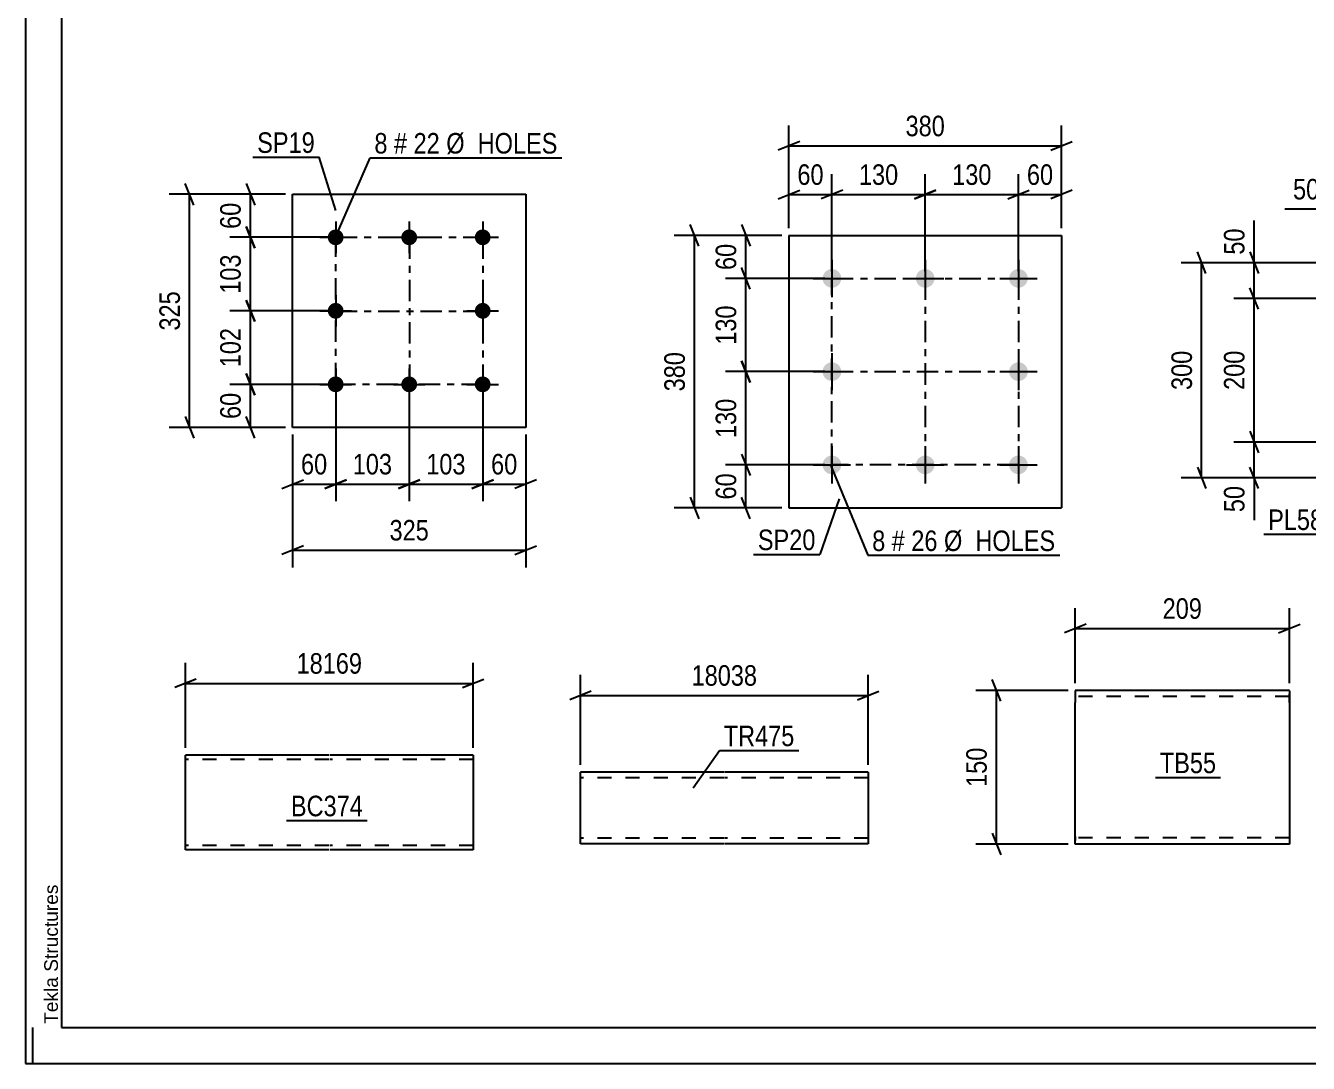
# Model space of a CAD drawing. Header units: millimetres. Extents: x 0 to 841, y 0 to 594.
# Drawn here: x 0 to 178.8, y 0 to 144.7 of the extents above; entities that cross this region are included whole.
import ezdxf

# ---------------------------------------------------------------- set-up
doc = ezdxf.new("R2010")
doc.units = ezdxf.units.MM
doc.linetypes.add('DXK_LINE_DOT2', pattern=[3.9198, 1.9599, -1.9599])
doc.linetypes.add('DXK_LINE_DOT3', pattern=[5.9187, 2.979, -0.9799, 0.9799, -0.9799])
doc.styles.add('Arial', font='ARIAL.TTF', dxfattribs={"height": 0.2})
doc.styles.add('Arial Narrow', font='ARIALN.TTF', dxfattribs={"height": 0.2})

# ---------------------------------------------------------------- blocks, each defined once
blk = doc.blocks.new('Unknown-814735532-1133')
at = {"color": 5, "linetype": 'Continuous'}
for p, q in [((0, 594), (0, 0)), ((5, 589), (5, 5)), ((1, 0), (1, 5)), ((5, 5), (836, 5)), ((0, 0), (841, 0))]:
    blk.add_line(p, q, dxfattribs=at)
at = {"color": 174, "linetype": 'Continuous', "style": 'Arial'}
blk.add_text('Tekla Structures', height=1.9102, rotation=90, dxfattribs=at).set_placement((4.5, 5.5))
blk = doc.blocks.new('Bolt-814735532-2282 - 2220')
at = {"linetype": 'Continuous'}
for points in [[(112.41, 110.74, -1), (112.41, 108.14, -1)], [(125.41, 110.74, -1), (125.41, 108.14, -1)], [(138.41, 110.74, -1), (138.41, 108.14, -1)], [(112.41, 97.74, -1), (112.41, 95.14, -1)], [(138.41, 97.74, -1), (138.41, 95.14, -1)], [(112.41, 84.74, -1), (112.41, 82.14, -1)], [(125.41, 84.74, -1), (125.41, 82.14, -1)], [(138.41, 84.74, -1), (138.41, 82.14, -1)]]:
    blk.add_hatch(color=1, dxfattribs=at).paths.add_polyline_path(points)
at = {"color": 1, "linetype": 'Continuous'}
for p, q in [((112.41, 112.04), (112.41, 106.84)), ((125.41, 112.04), (125.41, 106.84)), ((138.41, 112.04), (138.41, 106.84)), ((109.81, 109.44), (115.01, 109.44)), ((122.81, 109.44), (128.01, 109.44)), ((135.81, 109.44), (141.01, 109.44)), ((112.41, 99.04), (112.41, 93.84)), ((138.41, 99.04), (138.41, 93.84)), ((109.81, 96.44), (115.01, 96.44)), ((135.81, 96.44), (141.01, 96.44)), ((112.41, 86.04), (112.41, 80.84)), ((125.41, 86.04), (125.41, 80.84)), ((138.41, 86.04), (138.41, 80.84)), ((109.81, 83.44), (115.01, 83.44)), ((122.81, 83.44), (128.01, 83.44)), ((135.81, 83.44), (141.01, 83.44))]:
    blk.add_line(p, q, dxfattribs=at)
blk = doc.blocks.new('Part-814735532-2297 - 2220')
at = {"color": 2, "linetype": 'Continuous'}
for p, q in [((106.41, 115.44), (106.41, 77.44)), ((106.41, 115.44), (144.41, 115.44)), ((144.41, 115.44), (144.41, 77.44)), ((106.41, 77.44), (144.41, 77.44))]:
    blk.add_line(p, q, dxfattribs=at)
blk = doc.blocks.new('Part-814735532-2414 - 2399')
at = {"color": 2, "linetype": 'Continuous'}
for p, q in [((146.33, 52), (146.33, 50.29)), ((176.18, 52), (146.33, 52)), ((176.18, 51.87), (176.18, 52)), ((176.18, 51.87), (176.18, 50.29)), ((146.33, 31.63), (146.33, 50.29)), ((176.18, 50.29), (176.18, 30.57)), ((146.33, 30.7), (146.33, 31.63)), ((146.33, 30.57), (146.33, 30.7)), ((176.18, 30.57), (146.33, 30.57))]:
    blk.add_line(p, q, dxfattribs=at)
at = {"color": 7, "linetype": 'DXK_LINE_DOT2'}
for p, q in [((176.18, 51.14), (146.33, 51.14)), ((176.18, 50.29), (176.18, 51.5)), ((146.33, 31.63), (146.33, 31.07)), ((146.33, 31.43), (146.33, 31.49)), ((176.18, 31.43), (146.33, 31.43)), ((176.18, 31.43), (176.18, 31.49))]:
    blk.add_line(p, q, dxfattribs=at)
blk = doc.blocks.new('Bolt-814735532-2518 - 2484')
at = {"linetype": 'Continuous'}
for points in [[(43.22, 116.27, -1), (43.22, 114.07, -1)], [(53.47, 116.27, -1), (53.47, 114.07, -1)], [(63.72, 116.27, -1), (63.72, 114.07, -1)], [(43.22, 106.02, -1), (43.22, 103.82, -1)], [(63.72, 106.02, -1), (63.72, 103.82, -1)], [(43.22, 95.77, -1), (43.22, 93.57, -1)], [(53.47, 95.77, -1), (53.47, 93.57, -1)], [(63.72, 95.77, -1), (63.72, 93.57, -1)]]:
    blk.add_hatch(color=1, dxfattribs=at).paths.add_polyline_path(points)
at = {"color": 1, "linetype": 'Continuous'}
for p, q in [((43.22, 117.37), (43.22, 112.97)), ((53.47, 117.37), (53.47, 112.97)), ((63.72, 117.37), (63.72, 112.97)), ((41.02, 115.17), (45.42, 115.17)), ((51.27, 115.17), (55.67, 115.17)), ((61.52, 115.17), (65.92, 115.17)), ((43.22, 107.12), (43.22, 102.72)), ((63.72, 107.12), (63.72, 102.72)), ((41.02, 104.92), (45.42, 104.92)), ((61.52, 104.92), (65.92, 104.92)), ((43.22, 96.87), (43.22, 92.47)), ((53.47, 96.87), (53.47, 92.47)), ((63.72, 96.87), (63.72, 92.47)), ((41.02, 94.67), (45.42, 94.67)), ((51.27, 94.67), (55.67, 94.67)), ((61.52, 94.67), (65.92, 94.67))]:
    blk.add_line(p, q, dxfattribs=at)
blk = doc.blocks.new('Part-814735532-2523 - 2484')
at = {"color": 2, "linetype": 'Continuous'}
for p, q in [((37.22, 88.67), (37.22, 121.17)), ((37.22, 121.17), (69.72, 121.17)), ((69.72, 121.17), (69.72, 88.67)), ((69.72, 88.67), (37.22, 88.67))]:
    blk.add_line(p, q, dxfattribs=at)
blk = doc.blocks.new('Part-814735532-1988 - 1982')
at = {"color": 2, "linetype": 'Continuous'}
for p, q in [((42.29, 42.98), (22.29, 42.98)), ((22.29, 30.98), (22.29, 42.98)), ((62.39, 42.98), (42.39, 42.98)), ((62.39, 42.98), (62.39, 29.78)), ((22.29, 30.13), (22.29, 30.98)), ((22.29, 29.87), (22.29, 30.13)), ((22.29, 29.78), (22.29, 29.87)), ((42.29, 29.78), (22.29, 29.78)), ((62.39, 29.78), (42.39, 29.78))]:
    blk.add_line(p, q, dxfattribs=at)
at = {"color": 7, "linetype": 'DXK_LINE_DOT2'}
for p, q in [((42.29, 42.38), (22.29, 42.38)), ((62.39, 42.38), (42.39, 42.38)), ((22.29, 30.43), (22.29, 30.98)), ((22.29, 30.38), (22.29, 30.43)), ((22.29, 30.38), (22.29, 30.43)), ((22.29, 30.13), (22.29, 30.43)), ((62.39, 30.38), (62.39, 30.43)), ((42.29, 30.38), (22.29, 30.38)), ((22.29, 29.78), (22.29, 29.78)), ((62.39, 30.38), (42.39, 30.38))]:
    blk.add_line(p, q, dxfattribs=at)
blk = doc.blocks.new('Part-814735532-6387 - 6380')
at = {"color": 2, "linetype": 'Continuous'}
for p, q in [((97.36, 40.6), (77.36, 40.6)), ((77.36, 32.2), (77.36, 40.6)), ((117.46, 40.6), (97.46, 40.6)), ((117.46, 40.6), (117.46, 30.6)), ((77.36, 30.6), (77.36, 32.2)), ((97.36, 30.6), (77.36, 30.6)), ((117.46, 30.6), (97.46, 30.6))]:
    blk.add_line(p, q, dxfattribs=at)
at = {"color": 7, "linetype": 'DXK_LINE_DOT2'}
for p, q in [((97.36, 39.8), (77.36, 39.8)), ((117.46, 39.8), (97.46, 39.8)), ((77.36, 30.73), (77.36, 32.2)), ((77.36, 31.4), (77.36, 31.47)), ((97.36, 31.4), (77.36, 31.4)), ((117.46, 31.4), (97.46, 31.4)), ((117.46, 31.4), (117.46, 31.47))]:
    blk.add_line(p, q, dxfattribs=at)
blk = doc.blocks.new('Rectangle-814735532-2384 - 2220')
at = {"color": 1, "linetype": 'DXK_LINE_DOT3'}
blk.add_lwpolyline([(112.41, 109.44), (138.41, 109.44), (138.41, 83.44), (112.41, 83.44), (112.41, 109.44)], close=True, dxfattribs=at)
blk = doc.blocks.new('Rectangle-814735532-2610 - 2484')
at = {"color": 1, "linetype": 'DXK_LINE_DOT3'}
blk.add_lwpolyline([(43.22, 115.17), (63.72, 115.17), (63.72, 94.67), (43.22, 94.67), (43.22, 115.17)], close=True, dxfattribs=at)
blk = doc.blocks.new('Line-814735532-2370 - 2220')
at = {"color": 1, "linetype": 'DXK_LINE_DOT3'}
blk.add_line((125.41, 109.44), (125.41, 83.44), dxfattribs=at)
blk = doc.blocks.new('Line-814735532-2596 - 2484')
at = {"color": 1, "linetype": 'DXK_LINE_DOT3'}
blk.add_line((53.52, 115.17), (53.52, 94.67), dxfattribs=at)
blk = doc.blocks.new('Line-814735532-2377 - 2220')
at = {"color": 1, "linetype": 'DXK_LINE_DOT3'}
blk.add_line((112.41, 96.44), (138.41, 96.44), dxfattribs=at)
blk = doc.blocks.new('Line-814735532-2603 - 2484')
at = {"color": 1, "linetype": 'DXK_LINE_DOT3'}
blk.add_line((43.22, 104.87), (63.72, 104.87), dxfattribs=at)
blk = doc.blocks.new('StraightDimension-814735532-11366 - 2220')
at = {"color": 7, "linetype": 'Continuous'}
for p, q in [((101.01, 107.94), (99.81, 110.94)), ((111.41, 109.44), (97.56, 109.44)), ((100.41, 96.44), (100.41, 109.44)), ((99.81, 97.94), (101.01, 94.94)), ((111.41, 96.44), (97.56, 96.44))]:
    blk.add_line(p, q, dxfattribs=at)
at = {"color": 0}
blk.add_wipeout([(99.66, 106.28), (95.46, 106.28), (95.46, 99.59), (99.66, 99.59)], dxfattribs=at)
at = {"color": 3, "style": 'Arial Narrow'}
blk.add_text('130', height=2.863, rotation=90.0002, dxfattribs=at).set_placement((99.06, 100.19))
blk = doc.blocks.new('StraightDimension-814735532-2350 - 2220')
at = {"color": 7, "linetype": 'Continuous'}
for p, q in [((99.81, 84.94), (101.01, 81.94)), ((111.41, 83.44), (97.56, 83.44)), ((100.41, 77.44), (100.41, 83.44)), ((101.01, 75.94), (99.81, 78.94)), ((105.41, 77.44), (97.56, 77.44))]:
    blk.add_line(p, q, dxfattribs=at)
at = {"color": 0}
blk.add_wipeout([(99.66, 82.86), (95.46, 82.86), (95.46, 78.01), (99.66, 78.01)], dxfattribs=at)
at = {"color": 3, "style": 'Arial Narrow'}
blk.add_text('60', height=2.863, rotation=90.0002, dxfattribs=at).set_placement((99.06, 78.61))
blk = doc.blocks.new('StraightDimension-814735532-2299 - 2220')
at = {"color": 7, "linetype": 'Continuous'}
for p, q in [((106.41, 116.44), (106.41, 130.76)), ((144.41, 116.44), (144.41, 130.76)), ((107.91, 128.51), (104.91, 127.31)), ((106.41, 127.91), (144.41, 127.91)), ((142.91, 127.31), (145.91, 128.51))]:
    blk.add_line(p, q, dxfattribs=at)
at = {"color": 0}
blk.add_wipeout([(128.76, 128.66), (128.76, 132.86), (122.07, 132.86), (122.07, 128.66)], dxfattribs=at)
at = {"color": 3, "style": 'Arial Narrow'}
blk.add_text('380', height=2.863, dxfattribs=at).set_placement((122.67, 129.26))
blk = doc.blocks.new('StraightDimension-814735532-2314 - 2220')
at = {"color": 7, "linetype": 'Continuous'}
for p, q in [((106.41, 116.44), (106.41, 123.98)), ((112.41, 110.44), (112.41, 123.98)), ((104.91, 120.53), (107.91, 121.73)), ((113.91, 121.73), (110.91, 120.53)), ((106.41, 121.13), (112.41, 121.13))]:
    blk.add_line(p, q, dxfattribs=at)
at = {"color": 0}
blk.add_wipeout([(111.84, 121.88), (111.84, 126.08), (106.99, 126.08), (106.99, 121.88)], dxfattribs=at)
at = {"color": 3, "style": 'Arial Narrow'}
blk.add_text('60', height=2.863, dxfattribs=at).set_placement((107.59, 122.48))
blk = doc.blocks.new('StraightDimension-814735532-2324 - 2220')
at = {"color": 7, "linetype": 'Continuous'}
for p, q in [((138.41, 110.44), (138.41, 123.98)), ((144.41, 116.44), (144.41, 123.98)), ((136.91, 120.53), (139.91, 121.73)), ((145.91, 121.73), (142.91, 120.53)), ((138.41, 121.13), (144.41, 121.13))]:
    blk.add_line(p, q, dxfattribs=at)
at = {"color": 0}
blk.add_wipeout([(143.84, 121.88), (143.84, 126.08), (138.99, 126.08), (138.99, 121.88)], dxfattribs=at)
at = {"color": 3, "style": 'Arial Narrow'}
blk.add_text('60', height=2.863, dxfattribs=at).set_placement((139.59, 122.48))
blk = doc.blocks.new('StraightDimension-814735532-2335 - 2220')
at = {"color": 7, "linetype": 'Continuous'}
for p, q in [((93.85, 113.94), (92.65, 116.94)), ((105.41, 115.44), (90.4, 115.44)), ((93.25, 77.44), (93.25, 115.44)), ((92.65, 78.94), (93.85, 75.94)), ((105.41, 77.44), (90.4, 77.44))]:
    blk.add_line(p, q, dxfattribs=at)
at = {"color": 0}
blk.add_wipeout([(92.5, 99.78), (88.3, 99.78), (88.3, 93.09), (92.5, 93.09)], dxfattribs=at)
at = {"color": 3, "style": 'Arial Narrow'}
blk.add_text('380', height=2.863, rotation=90.0002, dxfattribs=at).set_placement((91.9, 93.69))
blk = doc.blocks.new('StraightDimension-814735532-2360 - 2220')
at = {"color": 7, "linetype": 'Continuous'}
for p, q in [((99.81, 116.94), (101.01, 113.94)), ((105.41, 115.44), (97.56, 115.44)), ((100.41, 109.44), (100.41, 115.44)), ((101.01, 107.94), (99.81, 110.94)), ((111.41, 109.44), (97.56, 109.44))]:
    blk.add_line(p, q, dxfattribs=at)
at = {"color": 0}
blk.add_wipeout([(99.66, 114.86), (95.46, 114.86), (95.46, 110.01), (99.66, 110.01)], dxfattribs=at)
at = {"color": 3, "style": 'Arial Narrow'}
blk.add_text('60', height=2.863, rotation=90.0002, dxfattribs=at).set_placement((99.06, 110.61))
blk = doc.blocks.new('StraightDimension-814735532-11342 - 2220')
at = {"color": 7, "linetype": 'Continuous'}
for p, q in [((112.41, 110.44), (112.41, 123.98)), ((125.41, 110.44), (125.41, 123.98)), ((113.91, 121.73), (110.91, 120.53)), ((123.91, 120.53), (126.91, 121.73)), ((112.41, 121.13), (125.41, 121.13))]:
    blk.add_line(p, q, dxfattribs=at)
at = {"color": 0}
blk.add_wipeout([(122.26, 121.88), (122.26, 126.08), (115.57, 126.08), (115.57, 121.88)], dxfattribs=at)
at = {"color": 3, "style": 'Arial Narrow'}
blk.add_text('130', height=2.863, dxfattribs=at).set_placement((116.17, 122.48))
blk = doc.blocks.new('StraightDimension-814735532-11344 - 2220')
at = {"color": 7, "linetype": 'Continuous'}
for p, q in [((125.41, 110.44), (125.41, 123.98)), ((138.41, 110.44), (138.41, 123.98)), ((126.91, 121.73), (123.91, 120.53)), ((136.91, 120.53), (139.91, 121.73)), ((125.41, 121.13), (138.41, 121.13))]:
    blk.add_line(p, q, dxfattribs=at)
at = {"color": 0}
blk.add_wipeout([(135.26, 121.88), (135.26, 126.08), (128.57, 126.08), (128.57, 121.88)], dxfattribs=at)
at = {"color": 3, "style": 'Arial Narrow'}
blk.add_text('130', height=2.863, dxfattribs=at).set_placement((129.17, 122.48))
blk = doc.blocks.new('StraightDimension-814735532-11364 - 2220')
at = {"color": 7, "linetype": 'Continuous'}
for p, q in [((101.01, 94.94), (99.81, 97.94)), ((111.41, 96.44), (97.56, 96.44)), ((100.41, 83.44), (100.41, 96.44)), ((99.81, 84.94), (101.01, 81.94)), ((111.41, 83.44), (97.56, 83.44))]:
    blk.add_line(p, q, dxfattribs=at)
at = {"color": 0}
blk.add_wipeout([(99.66, 93.28), (95.46, 93.28), (95.46, 86.59), (99.66, 86.59)], dxfattribs=at)
at = {"color": 3, "style": 'Arial Narrow'}
blk.add_text('130', height=2.863, rotation=90.0002, dxfattribs=at).set_placement((99.06, 87.19))
blk = doc.blocks.new('StraightDimension-814735532-2416 - 2399')
at = {"color": 7, "linetype": 'Continuous'}
for p, q in [((145.33, 52), (132.49, 52)), ((135.94, 50.5), (134.74, 53.5)), ((135.34, 30.57), (135.34, 52)), ((145.33, 30.57), (132.49, 30.57)), ((134.74, 32.07), (135.94, 29.07))]:
    blk.add_line(p, q, dxfattribs=at)
at = {"color": 0}
blk.add_wipeout([(134.59, 44.63), (130.39, 44.63), (130.39, 37.94), (134.59, 37.94)], dxfattribs=at)
at = {"color": 3, "style": 'Arial Narrow'}
blk.add_text('150', height=2.863, rotation=90.0002, dxfattribs=at).set_placement((133.99, 38.54))
blk = doc.blocks.new('StraightDimension-814735532-2427 - 2399')
at = {"color": 7, "linetype": 'Continuous'}
for p, q in [((146.33, 53), (146.33, 63.48)), ((176.18, 53), (176.18, 63.48)), ((147.83, 61.23), (144.83, 60.03)), ((174.68, 60.03), (177.68, 61.23)), ((146.33, 60.63), (176.18, 60.63))]:
    blk.add_line(p, q, dxfattribs=at)
at = {"color": 0}
blk.add_wipeout([(164.6, 61.38), (164.6, 65.58), (157.91, 65.58), (157.91, 61.38)], dxfattribs=at)
at = {"color": 3, "style": 'Arial Narrow'}
blk.add_text('209', height=2.863, dxfattribs=at).set_placement((158.51, 61.98))
blk = doc.blocks.new('StraightDimension-814735532-2572 - 2484')
at = {"color": 7, "linetype": 'Continuous'}
for p, q in [((30.73, 122.67), (31.93, 119.67)), ((36.22, 121.17), (28.48, 121.17)), ((31.33, 115.17), (31.33, 121.17)), ((31.93, 113.67), (30.73, 116.67)), ((42.22, 115.17), (28.48, 115.17))]:
    blk.add_line(p, q, dxfattribs=at)
at = {"color": 0}
blk.add_wipeout([(30.58, 120.59), (26.38, 120.59), (26.38, 115.74), (30.58, 115.74)], dxfattribs=at)
at = {"color": 3, "style": 'Arial Narrow'}
blk.add_text('60', height=2.863, rotation=90.0002, dxfattribs=at).set_placement((29.98, 116.34))
blk = doc.blocks.new('StraightDimension-814735532-2525 - 2484')
at = {"color": 7, "linetype": 'Continuous'}
for p, q in [((23.46, 119.67), (22.26, 122.67)), ((36.22, 121.17), (20.01, 121.17)), ((22.86, 88.67), (22.86, 121.17)), ((22.26, 90.17), (23.46, 87.17)), ((36.22, 88.67), (20.01, 88.67))]:
    blk.add_line(p, q, dxfattribs=at)
at = {"color": 0}
blk.add_wipeout([(22.11, 108.26), (17.91, 108.26), (17.91, 101.57), (22.11, 101.57)], dxfattribs=at)
at = {"color": 3, "style": 'Arial Narrow'}
blk.add_text('325', height=2.863, rotation=90.0002, dxfattribs=at).set_placement((21.51, 102.17))
blk = doc.blocks.new('StraightDimension-814735532-2536 - 2484')
at = {"color": 7, "linetype": 'Continuous'}
for p, q in [((63.72, 93.67), (63.72, 78.36)), ((69.72, 87.67), (69.72, 78.36)), ((62.22, 80.16), (65.22, 81.36)), ((63.72, 80.76), (69.72, 80.76)), ((71.22, 81.36), (68.22, 80.16))]:
    blk.add_line(p, q, dxfattribs=at)
at = {"color": 0}
blk.add_wipeout([(69.15, 81.51), (69.15, 85.71), (64.29, 85.71), (64.29, 81.51)], dxfattribs=at)
at = {"color": 3, "style": 'Arial Narrow'}
blk.add_text('60', height=2.863, dxfattribs=at).set_placement((64.89, 82.11))
blk = doc.blocks.new('StraightDimension-814735532-2546 - 2484')
at = {"color": 7, "linetype": 'Continuous'}
for p, q in [((43.22, 93.67), (43.22, 78.36)), ((37.22, 87.67), (37.22, 78.36)), ((35.72, 80.16), (38.72, 81.36)), ((37.22, 80.76), (43.22, 80.76)), ((44.72, 81.36), (41.72, 80.16))]:
    blk.add_line(p, q, dxfattribs=at)
at = {"color": 0}
blk.add_wipeout([(42.65, 81.51), (42.65, 85.71), (37.79, 85.71), (37.79, 81.51)], dxfattribs=at)
at = {"color": 3, "style": 'Arial Narrow'}
blk.add_text('60', height=2.863, dxfattribs=at).set_placement((38.39, 82.11))
blk = doc.blocks.new('StraightDimension-814735532-2561 - 2484')
at = {"color": 7, "linetype": 'Continuous'}
for p, q in [((37.22, 87.67), (37.22, 69.15)), ((69.72, 87.67), (69.72, 69.15)), ((38.72, 72.15), (35.72, 70.95)), ((37.22, 71.55), (69.72, 71.55)), ((68.22, 70.95), (71.22, 72.15))]:
    blk.add_line(p, q, dxfattribs=at)
at = {"color": 0}
blk.add_wipeout([(56.81, 72.3), (56.81, 76.5), (50.13, 76.5), (50.13, 72.3)], dxfattribs=at)
at = {"color": 3, "style": 'Arial Narrow'}
blk.add_text('325', height=2.863, dxfattribs=at).set_placement((50.73, 72.9))
blk = doc.blocks.new('StraightDimension-814735532-2582 - 2484')
at = {"color": 7, "linetype": 'Continuous'}
for p, q in [((30.73, 96.17), (31.93, 93.17)), ((42.22, 94.67), (28.48, 94.67)), ((31.33, 88.67), (31.33, 94.67)), ((31.93, 87.17), (30.73, 90.17)), ((36.22, 88.67), (28.48, 88.67))]:
    blk.add_line(p, q, dxfattribs=at)
at = {"color": 0}
blk.add_wipeout([(30.58, 94.09), (26.38, 94.09), (26.38, 89.24), (30.58, 89.24)], dxfattribs=at)
at = {"color": 3, "style": 'Arial Narrow'}
blk.add_text('60', height=2.863, rotation=90.0002, dxfattribs=at).set_placement((29.98, 89.84))
blk = doc.blocks.new('StraightDimension-814735532-11793 - 2484')
at = {"color": 7, "linetype": 'Continuous'}
for p, q in [((43.22, 93.67), (43.22, 78.36)), ((53.47, 93.67), (53.47, 78.36)), ((41.72, 80.16), (44.72, 81.36)), ((43.22, 80.76), (53.47, 80.76)), ((54.97, 81.36), (51.97, 80.16))]:
    blk.add_line(p, q, dxfattribs=at)
at = {"color": 0}
blk.add_wipeout([(51.69, 81.51), (51.69, 85.71), (45, 85.71), (45, 81.51)], dxfattribs=at)
at = {"color": 3, "style": 'Arial Narrow'}
blk.add_text('103', height=2.863, dxfattribs=at).set_placement((45.6, 82.11))
blk = doc.blocks.new('StraightDimension-814735532-11795 - 2484')
at = {"color": 7, "linetype": 'Continuous'}
for p, q in [((53.47, 93.67), (53.47, 78.36)), ((63.72, 93.67), (63.72, 78.36)), ((51.97, 80.16), (54.97, 81.36)), ((53.47, 80.76), (63.72, 80.76)), ((65.22, 81.36), (62.22, 80.16))]:
    blk.add_line(p, q, dxfattribs=at)
at = {"color": 0}
blk.add_wipeout([(61.94, 81.51), (61.94, 85.71), (55.25, 85.71), (55.25, 81.51)], dxfattribs=at)
at = {"color": 3, "style": 'Arial Narrow'}
blk.add_text('103', height=2.863, dxfattribs=at).set_placement((55.85, 82.11))
blk = doc.blocks.new('StraightDimension-814735532-11815 - 2484')
at = {"color": 7, "linetype": 'Continuous'}
for p, q in [((30.73, 106.42), (31.93, 103.42)), ((42.22, 104.92), (28.48, 104.92)), ((31.33, 94.67), (31.33, 104.92)), ((31.93, 93.17), (30.73, 96.17)), ((42.22, 94.67), (28.48, 94.67))]:
    blk.add_line(p, q, dxfattribs=at)
at = {"color": 0}
blk.add_wipeout([(30.58, 103.13), (26.38, 103.13), (26.38, 96.45), (30.58, 96.45)], dxfattribs=at)
at = {"color": 3, "style": 'Arial Narrow'}
blk.add_text('102', height=2.863, rotation=90.0002, dxfattribs=at).set_placement((29.98, 97.05))
blk = doc.blocks.new('StraightDimension-814735532-11817 - 2484')
at = {"color": 7, "linetype": 'Continuous'}
for p, q in [((30.73, 116.67), (31.93, 113.67)), ((42.22, 115.17), (28.48, 115.17)), ((31.33, 104.92), (31.33, 115.17)), ((31.93, 103.42), (30.73, 106.42)), ((42.22, 104.92), (28.48, 104.92))]:
    blk.add_line(p, q, dxfattribs=at)
at = {"color": 0}
blk.add_wipeout([(30.58, 113.38), (26.38, 113.38), (26.38, 106.7), (30.58, 106.7)], dxfattribs=at)
at = {"color": 3, "style": 'Arial Narrow'}
blk.add_text('103', height=2.863, rotation=90.0002, dxfattribs=at).set_placement((29.98, 107.3))
blk = doc.blocks.new('StraightDimension-814735532-2066 - 1982')
at = {"color": 7, "linetype": 'Continuous'}
for p, q in [((22.29, 43.98), (22.29, 55.83)), ((62.39, 43.98), (62.39, 55.83)), ((23.79, 53.58), (20.79, 52.38)), ((22.29, 52.98), (62.39, 52.98)), ((60.89, 52.38), (63.89, 53.58))]:
    blk.add_line(p, q, dxfattribs=at)
at = {"color": 0}
blk.add_wipeout([(47.51, 53.73), (47.51, 57.93), (37.17, 57.93), (37.17, 53.73)], dxfattribs=at)
at = {"color": 3, "style": 'Arial Narrow'}
blk.add_text('18169', height=2.863, dxfattribs=at).set_placement((37.77, 54.33))
blk = doc.blocks.new('StraightDimension-814735532-6391 - 6380')
at = {"color": 7, "linetype": 'Continuous'}
for p, q in [((77.36, 41.6), (77.36, 54.15)), ((117.46, 41.6), (117.46, 54.15)), ((78.86, 51.9), (75.86, 50.7)), ((115.96, 50.7), (118.96, 51.9)), ((77.36, 51.3), (117.46, 51.3))]:
    blk.add_line(p, q, dxfattribs=at)
at = {"color": 0}
blk.add_wipeout([(102.58, 52.05), (102.58, 56.25), (92.24, 56.25), (92.24, 52.05)], dxfattribs=at)
at = {"color": 3, "style": 'Arial Narrow'}
blk.add_text('18038', height=2.863, dxfattribs=at).set_placement((92.84, 52.65))
blk = doc.blocks.new('StraightDimension-814735532-6748 - 6702')
at = {"color": 7, "linetype": 'Continuous'}
for p, q in [((181.47, 112.63), (181.47, 121.95)), ((186.47, 107.63), (186.47, 121.95)), ((179.97, 118.5), (182.97, 119.7)), ((181.47, 119.1), (186.47, 119.1)), ((187.97, 119.7), (184.97, 118.5))]:
    blk.add_line(p, q, dxfattribs=at)
at = {"color": 0}
blk.add_wipeout([(180.94, 119.85), (180.94, 124.05), (176.09, 124.05), (176.09, 119.85)], dxfattribs=at)
at = {"color": 7, "linetype": 'Continuous'}
blk.add_line((181.47, 119.1), (175.56, 119.1), dxfattribs=at)
blk.add_line((181.47, 119.1), (175.56, 119.1), dxfattribs=at)
at = {"color": 3, "style": 'Arial Narrow'}
blk.add_text('50', height=2.863, dxfattribs=at).set_placement((176.69, 120.45))
blk = doc.blocks.new('StraightDimension-814735532-6802 - 6702')
at = {"color": 7, "linetype": 'Continuous'}
for p, q in [((164.55, 110.13), (163.35, 113.13)), ((180.47, 111.63), (161.1, 111.63)), ((163.95, 81.63), (163.95, 111.63)), ((163.35, 83.13), (164.55, 80.13)), ((180.47, 81.63), (161.1, 81.63))]:
    blk.add_line(p, q, dxfattribs=at)
at = {"color": 0}
blk.add_wipeout([(163.2, 99.97), (159, 99.97), (159, 93.28), (163.2, 93.28)], dxfattribs=at)
at = {"color": 3, "style": 'Arial Narrow'}
blk.add_text('300', height=2.863, rotation=90.0002, dxfattribs=at).set_placement((162.6, 93.88))
blk = doc.blocks.new('StraightDimension-814735532-6813 - 6702')
at = {"color": 7, "linetype": 'Continuous'}
for p, q in [((170.67, 113.13), (171.87, 110.13)), ((180.47, 111.63), (168.42, 111.63)), ((171.27, 106.63), (171.27, 111.63)), ((171.87, 105.13), (170.67, 108.13)), ((185.47, 106.63), (168.42, 106.63))]:
    blk.add_line(p, q, dxfattribs=at)
at = {"color": 0}
blk.add_wipeout([(170.52, 117.01), (166.32, 117.01), (166.32, 112.15), (170.52, 112.15)], dxfattribs=at)
at = {"color": 7, "linetype": 'Continuous'}
blk.add_line((171.27, 111.63), (171.27, 117.53), dxfattribs=at)
blk.add_line((171.27, 111.63), (171.27, 117.53), dxfattribs=at)
at = {"color": 3, "style": 'Arial Narrow'}
blk.add_text('50', height=2.863, rotation=90.0002, dxfattribs=at).set_placement((169.92, 112.75))
blk = doc.blocks.new('StraightDimension-814735532-6826 - 6702')
at = {"color": 7, "linetype": 'Continuous'}
for p, q in [((171.87, 105.13), (170.67, 108.13)), ((185.47, 106.63), (168.42, 106.63)), ((171.27, 86.63), (171.27, 106.63)), ((170.67, 88.13), (171.87, 85.13)), ((185.47, 86.63), (168.42, 86.63))]:
    blk.add_line(p, q, dxfattribs=at)
at = {"color": 0}
blk.add_wipeout([(170.52, 99.97), (166.32, 99.97), (166.32, 93.29), (170.52, 93.29)], dxfattribs=at)
at = {"color": 3, "style": 'Arial Narrow'}
blk.add_text('200', height=2.863, rotation=90.0002, dxfattribs=at).set_placement((169.92, 93.89))
blk = doc.blocks.new('StraightDimension-814735532-6842 - 6702')
at = {"color": 7, "linetype": 'Continuous'}
for p, q in [((170.67, 88.13), (171.87, 85.13)), ((185.47, 86.63), (168.42, 86.63)), ((171.27, 81.63), (171.27, 86.63)), ((171.87, 80.13), (170.67, 83.13)), ((180.47, 81.63), (168.42, 81.63))]:
    blk.add_line(p, q, dxfattribs=at)
at = {"color": 0}
blk.add_wipeout([(170.52, 81.1), (166.32, 81.1), (166.32, 76.25), (170.52, 76.25)], dxfattribs=at)
at = {"color": 7, "linetype": 'Continuous'}
blk.add_line((171.27, 81.63), (171.27, 75.72), dxfattribs=at)
blk.add_line((171.27, 81.63), (171.27, 75.72), dxfattribs=at)
at = {"color": 3, "style": 'Arial Narrow'}
blk.add_text('50', height=2.863, rotation=90.0002, dxfattribs=at).set_placement((169.92, 76.85))
blk = doc.blocks.new('Mark-814735532-2278 - 2220')
at = {"color": 0}
for points in [[(119.84, 71.43), (119.84, 74.43), (118.02, 74.43), (118.02, 71.43)], [(122.57, 71.43), (122.57, 74.43), (120.74, 74.43), (120.74, 71.43)], [(127.13, 71.43), (127.13, 74.43), (123.47, 74.43), (123.47, 71.43)], [(143.56, 71.43), (143.56, 74.43), (128.03, 74.43), (128.03, 71.43)]]:
    blk.add_wipeout(points, dxfattribs=at)
for points in [[(119.84, 71.43), (119.84, 74.43), (118.02, 74.43), (118.02, 71.43)], [(122.57, 71.43), (122.57, 74.43), (120.74, 74.43), (120.74, 71.43)], [(127.13, 71.43), (127.13, 74.43), (123.47, 74.43), (123.47, 71.43)], [(143.56, 71.43), (143.56, 74.43), (128.03, 74.43), (128.03, 71.43)]]:
    blk.add_wipeout(points, dxfattribs=at)
at = {"color": 7, "linetype": 'Continuous'}
for p, q in [((112.18, 83.54), (117.42, 70.83)), ((117.42, 70.83), (144.16, 70.83))]:
    blk.add_line(p, q, dxfattribs=at)
at = {"color": 3, "style": 'Arial Narrow'}
for s, height, p in [('8', 2.86, (118.02, 71.43)), ('#', 2.86, (120.74, 71.43)), ('26', 2.863, (123.47, 71.43)), ('Ø  HOLES', 2.863, (128.03, 71.43))]:
    blk.add_text(s, height=height, dxfattribs=at).set_placement(p)
blk = doc.blocks.new('Mark-814735532-2293 - 2220')
at = {"color": 0}
blk.add_wipeout([(110.12, 71.56), (110.12, 74.56), (102.08, 74.56), (102.08, 71.56)], dxfattribs=at)
blk.add_wipeout([(110.12, 71.56), (110.12, 74.56), (102.08, 74.56), (102.08, 71.56)], dxfattribs=at)
at = {"color": 30, "linetype": 'Continuous'}
for p in [(113.4, 78.7), (101.48, 70.96)]:
    blk.add_line(p, (110.72, 70.96), dxfattribs=at)
at = {"color": 3, "style": 'Arial Narrow'}
blk.add_text('SP20', height=2.863, dxfattribs=at).set_placement((102.08, 71.56))
blk = doc.blocks.new('Mark-814735532-2412 - 2399')
at = {"color": 0}
blk.add_wipeout([(165.97, 40.46), (165.97, 43.46), (158.12, 43.46), (158.12, 40.46)], dxfattribs=at)
blk.add_wipeout([(165.97, 40.46), (165.97, 43.46), (158.12, 43.46), (158.12, 40.46)], dxfattribs=at)
at = {"color": 30, "linetype": 'Continuous'}
blk.add_line((157.52, 39.86), (166.57, 39.86), dxfattribs=at)
at = {"color": 3, "style": 'Arial Narrow'}
blk.add_text('TB55', height=2.863, dxfattribs=at).set_placement((158.12, 40.46))
blk = doc.blocks.new('Mark-814735532-2519 - 2484')
at = {"color": 0}
blk.add_wipeout([(40.32, 126.94), (40.32, 129.94), (32.28, 129.94), (32.28, 126.94)], dxfattribs=at)
blk.add_wipeout([(40.32, 126.94), (40.32, 129.94), (32.28, 129.94), (32.28, 126.94)], dxfattribs=at)
at = {"color": 30, "linetype": 'Continuous'}
for p in [(31.68, 126.34), (43.22, 118.91)]:
    blk.add_line(p, (40.92, 126.34), dxfattribs=at)
at = {"color": 3, "style": 'Arial Narrow'}
blk.add_text('SP19', height=2.863, dxfattribs=at).set_placement((32.28, 126.94))
blk = doc.blocks.new('Mark-814735532-2514 - 2484')
at = {"color": 0}
for points in [[(50.45, 126.85), (50.45, 129.85), (48.62, 129.85), (48.62, 126.85)], [(53.18, 126.85), (53.18, 129.85), (51.35, 129.85), (51.35, 126.85)], [(57.74, 126.85), (57.74, 129.85), (54.08, 129.85), (54.08, 126.85)], [(74.16, 126.85), (74.16, 129.85), (58.64, 129.85), (58.64, 126.85)]]:
    blk.add_wipeout(points, dxfattribs=at)
for points in [[(50.45, 126.85), (50.45, 129.85), (48.62, 129.85), (48.62, 126.85)], [(53.18, 126.85), (53.18, 129.85), (51.35, 129.85), (51.35, 126.85)], [(57.74, 126.85), (57.74, 129.85), (54.08, 129.85), (54.08, 126.85)], [(74.16, 126.85), (74.16, 129.85), (58.64, 129.85), (58.64, 126.85)]]:
    blk.add_wipeout(points, dxfattribs=at)
at = {"color": 7, "linetype": 'Continuous'}
for p, q in [((43.12, 114.97), (48.02, 126.25)), ((48.02, 126.25), (74.76, 126.25))]:
    blk.add_line(p, q, dxfattribs=at)
at = {"color": 3, "style": 'Arial Narrow'}
for s, height, p in [('8', 2.86, (48.62, 126.85)), ('#', 2.86, (51.35, 126.85)), ('22', 2.863, (54.08, 126.85)), ('Ø  HOLES', 2.863, (58.64, 126.85))]:
    blk.add_text(s, height=height, dxfattribs=at).set_placement(p)
blk = doc.blocks.new('Mark-814735532-1986 - 1982')
at = {"color": 0}
blk.add_wipeout([(47.03, 34.45), (47.03, 37.45), (36.98, 37.45), (36.98, 34.45)], dxfattribs=at)
blk.add_wipeout([(47.03, 34.45), (47.03, 37.45), (36.98, 37.45), (36.98, 34.45)], dxfattribs=at)
at = {"color": 30, "linetype": 'Continuous'}
blk.add_line((36.38, 33.85), (47.63, 33.85), dxfattribs=at)
at = {"color": 3, "style": 'Arial Narrow'}
blk.add_text('BC374', height=2.863, dxfattribs=at).set_placement((36.98, 34.45))
blk = doc.blocks.new('Mark-814735532-6383 - 6380')
at = {"color": 0}
blk.add_wipeout([(107.18, 44.22), (107.18, 47.22), (97.32, 47.22), (97.32, 44.22)], dxfattribs=at)
blk.add_wipeout([(107.18, 44.22), (107.18, 47.22), (97.32, 47.22), (97.32, 44.22)], dxfattribs=at)
at = {"color": 30, "linetype": 'Continuous'}
for p, q in [((93.04, 38.4), (96.72, 43.62)), ((96.72, 43.62), (107.78, 43.62))]:
    blk.add_line(p, q, dxfattribs=at)
at = {"color": 3, "style": 'Arial Narrow'}
blk.add_text('TR475', height=2.863, dxfattribs=at).set_placement((97.32, 44.22))
blk = doc.blocks.new('Mark-814735532-6742 - 6702')
at = {"color": 0}
blk.add_wipeout([(182.72, 74.36), (182.72, 77.36), (173.22, 77.36), (173.22, 74.36)], dxfattribs=at)
blk.add_wipeout([(182.72, 74.36), (182.72, 77.36), (173.22, 77.36), (173.22, 74.36)], dxfattribs=at)
at = {"color": 30, "linetype": 'Continuous'}
for p in [(187.25, 82.78), (172.62, 73.76)]:
    blk.add_line(p, (183.32, 73.76), dxfattribs=at)
at = {"color": 3, "style": 'Arial Narrow'}
blk.add_text('PL581', height=2.863, dxfattribs=at).set_placement((173.22, 74.36))

msp = doc.modelspace()

# ---------------------------------------------------------------- block references
for name in ['Unknown-814735532-1133', 'Part-814735532-2523 - 2484', 'Bolt-814735532-2518 - 2484', 'Rectangle-814735532-2610 - 2484', 'Line-814735532-2596 - 2484', 'Part-814735532-2297 - 2220', 'Bolt-814735532-2282 - 2220', 'Rectangle-814735532-2384 - 2220', 'Line-814735532-2370 - 2220', 'Line-814735532-2603 - 2484', 'Line-814735532-2377 - 2220', 'Part-814735532-2414 - 2399', 'Part-814735532-1988 - 1982', 'Part-814735532-6387 - 6380']:
    msp.add_blockref(name, (0, 0))

# ---------------------------------------------------------------- next in the draw order: block references
for name in ['StraightDimension-814735532-2299 - 2220', 'StraightDimension-814735532-6748 - 6702', 'StraightDimension-814735532-2572 - 2484', 'StraightDimension-814735532-11366 - 2220', 'StraightDimension-814735532-2536 - 2484', 'StraightDimension-814735532-2350 - 2220', 'StraightDimension-814735532-2066 - 1982', 'StraightDimension-814735532-6391 - 6380', 'StraightDimension-814735532-2416 - 2399', 'Mark-814735532-2412 - 2399', 'Mark-814735532-1986 - 1982']:
    msp.add_blockref(name, (0, 0))

# ---------------------------------------------------------------- next in the draw order: block references
for name in ['StraightDimension-814735532-2314 - 2220', 'StraightDimension-814735532-2324 - 2220', 'StraightDimension-814735532-2525 - 2484', 'StraightDimension-814735532-6802 - 6702', 'StraightDimension-814735532-2427 - 2399', 'Mark-814735532-6383 - 6380']:
    msp.add_blockref(name, (0, 0))

# ---------------------------------------------------------------- next in the draw order: block references
for name in ['Mark-814735532-2519 - 2484', 'StraightDimension-814735532-2335 - 2220', 'StraightDimension-814735532-6813 - 6702', 'StraightDimension-814735532-2546 - 2484']:
    msp.add_blockref(name, (0, 0))

# ---------------------------------------------------------------- next in the draw order: block references
for name in ['Mark-814735532-2514 - 2484', 'StraightDimension-814735532-2360 - 2220', 'StraightDimension-814735532-6826 - 6702', 'StraightDimension-814735532-11364 - 2220', 'StraightDimension-814735532-2561 - 2484']:
    msp.add_blockref(name, (0, 0))

# ---------------------------------------------------------------- next in the draw order: block references
for name in ['StraightDimension-814735532-11342 - 2220', 'StraightDimension-814735532-2582 - 2484', 'StraightDimension-814735532-6842 - 6702', 'Mark-814735532-2278 - 2220']:
    msp.add_blockref(name, (0, 0))

# ---------------------------------------------------------------- next in the draw order: block references
for name in ['StraightDimension-814735532-11344 - 2220', 'StraightDimension-814735532-11793 - 2484', 'Mark-814735532-6742 - 6702', 'Mark-814735532-2293 - 2220']:
    msp.add_blockref(name, (0, 0))

# ---------------------------------------------------------------- next in the draw order: block references
for name in ['StraightDimension-814735532-11815 - 2484', 'StraightDimension-814735532-11795 - 2484']:
    msp.add_blockref(name, (0, 0))

# ---------------------------------------------------------------- next in the draw order: block references
msp.add_blockref('StraightDimension-814735532-11817 - 2484', (0, 0))

doc.saveas('drawing.dxf')
